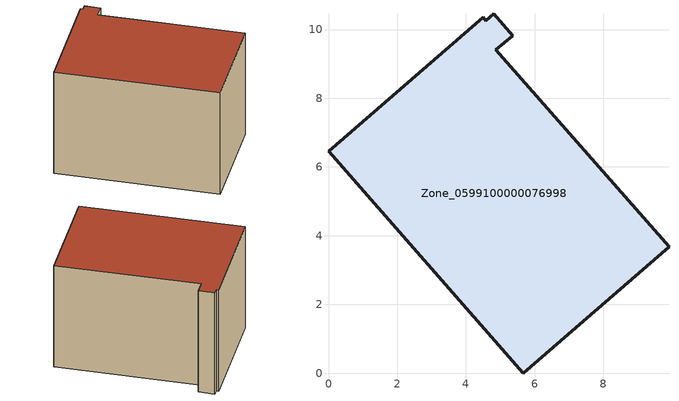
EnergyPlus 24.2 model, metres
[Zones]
Zone_0599100000076998
 floor ground (C_G): 4.5,10.36 4.57,10.26 4.8,10.46 5.36,9.82 4.87,9.41 9.91,3.69 5.67,0 0,6.46 z0
 wall outside (C_F): 4.5,10.36 0,6.46 5.67,0 9.91,3.69 4.87,9.41 5.36,9.82 4.8,10.46 4.57,10.26 4.5,10.36 z0:6.12
 roof outside (C_R): 4.57,10.26 4.5,10.36 0,6.46 5.67,0 9.91,3.69 4.87,9.41 5.36,9.82 4.8,10.46 z6.12
[BUILDING]
Pand.0599100000076998: North Axis=0; Terrain=City; Loads Convergence Tolerance Value=0.04; Temperature Convergence Tolerance Value=0.4; Solar Distribution=FullExterior; Maximum Number of Warmup Days=25; Minimum Number of Warmup Days=1
[Site:Location]
Rotterdam.The.Hague.AP_ZH_NLD Design_Conditions: Latitude=51.96; Longitude=4.45; Time Zone=1; Elevation=-4.5
[SITE:GROUNDTEMPERATURE:BUILDINGSURFACE]
18, 18, 18, 18, 18, 18, 18, 18, 18, 18, 18, 18
[MATERIAL] Thermal Absorptance=0.9; Solar Absorptance=0.7; Visible Absorptance=0.7
Name | Roughness | Thickness | Conductivity | Density | Specific Heat
G.TI.1946 | MediumSmooth | 0.15 | 1 | 540 | 1210
F.TI.1946 | Rough | 0.3 | 0.857143 | 1920 | 840
R.TI.1946 | MediumRough | 0.2 | 0.1 | 1500 | 1000
[CONSTRUCTION]
C_G: G.TI.1946
C_F: F.TI.1946
C_R: R.TI.1946
[ZONE]
Zone_0599100000076998: Type=1; Multiplier=1; Ceiling Height=Autocalculate; Volume=Autocalculate; Floor Area=autocalculate; Part of Total Floor Area=Yes
[ZONEINFILTRATION:DESIGNFLOWRATE]
Infil_Zone_0599100000076998: Zone or ZoneList or Space or SpaceList=Zone_0599100000076998; Schedule=AlwaysOn; Design Flow Rate Calculation Method=Flow/Area; Flow Rate per Floor Area=0.003; Constant Term Coefficient=1; Temperature Term Coefficient=0; Velocity Term Coefficient=0; Velocity Squared Term Coefficient=0
[HVACTEMPLATE:ZONE:IDEALLOADSAIRSYSTEM]
Zone_0599100000076998: Maximum Heating Supply Air Temperature=50; Minimum Cooling Supply Air Temperature=13; Maximum Heating Supply Air Humidity Ratio=0.0156; Minimum Cooling Supply Air Humidity Ratio=0.0077; Heating Limit=NoLimit; Cooling Limit=NoLimit; Dehumidification Control Type=ConstantSensibleHeatRatio; Cooling Sensible Heat Ratio=0.7; Dehumidification Setpoint=60; Humidification Control Type=None; Humidification Setpoint=30; Outdoor Air Method=None; Outdoor Air Flow Rate per Person=0.00944; Outdoor Air Flow Rate per Zone Floor Area=0; Outdoor Air Flow Rate per Zone=0; Demand Controlled Ventilation Type=None; Outdoor Air Economizer Type=NoEconomizer; Heat Recovery Type=None; Sensible Heat Recovery Effectiveness=0.7; Latent Heat Recovery Effectiveness=0.65
[ZONECONTROL:THERMOSTAT]
ThermostatControl_Zone_0599100000076998: Zone or ZoneList=Zone_0599100000076998; Control Type Schedule=DualSetpointControlType; Control 1=Thermostat_Zone_0599100000076998; Temperature Difference Between Cutout And Setpoint=0
[THERMOSTATSETPOINT:DUALSETPOINT]
Thermostat_Zone_0599100000076998: Heating Setpoint Temperature Schedule=HeatingSetpoint_Zone_0599100000076998; Cooling Setpoint Temperature Schedule=CoolingSetpoint_Zone_0599100000076998
[SCHEDULE:COMPACT]
HeatingSetpoint_Zone_0599100000076998: Through: 12/31, For: AllDays, Until: 24:00, 21
CoolingSetpoint_Zone_0599100000076998: Through: 12/31, For: AllDays, Until: 24:00, 24
DualSetpointControlType: Through: 12/31, For: AllDays, Until: 24:00, 4
AlwaysOn: Through: 12/31, For: AllDays, Until: 24:00, 1
